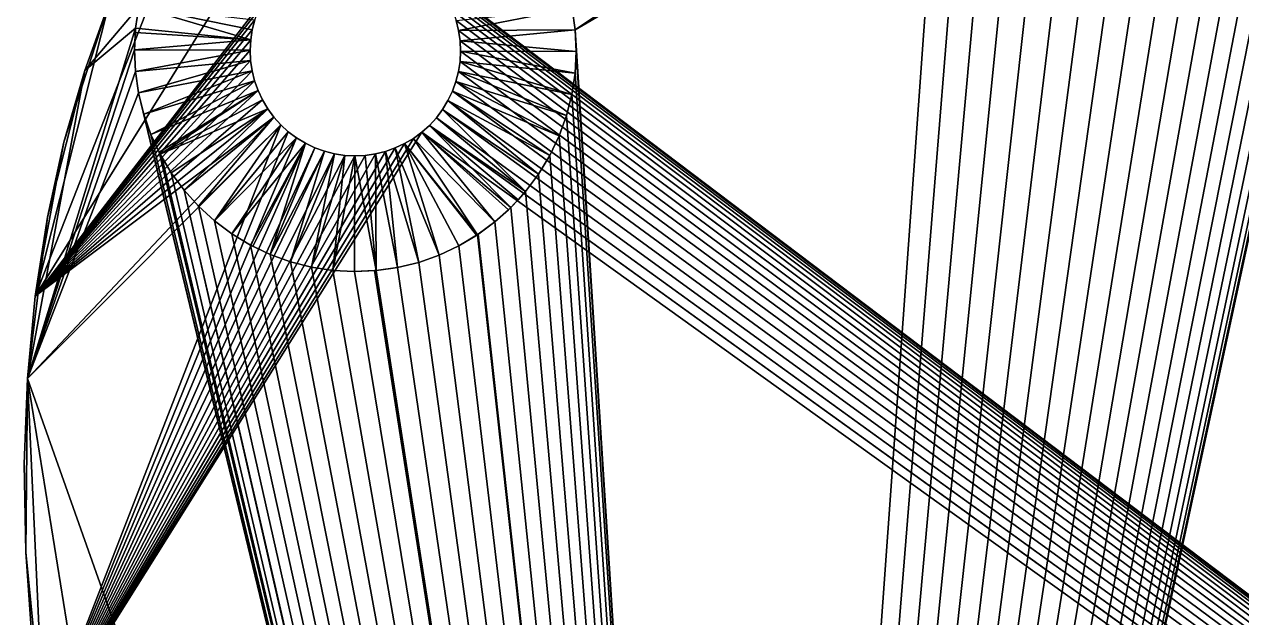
# Model space of a CAD drawing. Extents: x -90 to 90, y -51 to 49.
# Drawn here: x 2.42 to 20.13, y 27.9 to 36.53 of the extents above; entities that cross this region are included whole.
import ezdxf

# ---------------------------------------------------------------- set-up
doc = ezdxf.new("R2010")
doc.units = 0

msp = doc.modelspace()

# ---------------------------------------------------------------- linework, layer by layer
for points in [[(21.964, 49.2, 2), (8.214, 37.324, 2), (69.427, -8.961, 2)], [(17.852, 48.694, 0), (41.647, 40.879, 0), (54.503, 27.905, 0)], [(20.368, 46.431, 0), (17.852, 48.694, 0), (54.503, 27.905, 0)], [(10.883, 45.886, 2), (5.684, 40.511, 2), (2.583, 32.573, 2)], [(10.883, 45.886, 2), (2.583, 32.573, 2), (5.892, 36.872, 2)], [(12.822, -0.992, 0), (22.016, 41.769, 0), (22.116, 42.164, 0)], [(54.503, 27.905, 0), (12.822, -0.992, 0), (22.116, 42.164, 0)], [(12.822, -0.992, 0), (21.877, 41.386, 0), (22.016, 41.769, 0)], [(12.822, -0.992, 0), (21.702, 41.019, 0), (21.877, 41.386, 0)], [(12.822, -0.992, 0), (21.491, 40.67, 0), (21.702, 41.019, 0)], [(12.822, -0.992, 0), (21.247, 40.344, 0), (21.491, 40.67, 0)], [(5.684, 40.511, 2), (3.664, 36.857, 2), (2.583, 32.573, 2)], [(12.822, -0.992, 0), (20.972, 40.043, 0), (21.247, 40.344, 0)], [(12.822, -0.992, 0), (20.67, 39.771, 0), (20.972, 40.043, 0)], [(10.437, 36.448, 0), (10.392, 36.76, 0), (15.404, 39.791, 0)], [(10.437, 36.448, 0), (15.404, 39.791, 0), (15.73, 39.547, 0)], [(12.822, -0.992, 0), (20.342, 39.529, 0), (20.67, 39.771, 0)], [(12.822, -0.992, 0), (10.437, 36.448, 0), (15.73, 39.547, 0)], [(12.822, -0.992, 0), (15.73, 39.547, 0), (16.079, 39.336, 0)], [(12.822, -0.992, 0), (19.991, 39.321, 0), (20.342, 39.529, 0)], [(12.822, -0.992, 0), (16.079, 39.336, 0), (16.446, 39.161, 0)], [(12.822, -0.992, 0), (19.623, 39.149, 0), (19.991, 39.321, 0)], [(12.822, -0.992, 0), (16.446, 39.161, 0), (16.829, 39.022)], [(12.822, -0.992, 0), (19.239, 39.013, 0), (19.623, 39.149, 0)], [(12.822, -0.992, 0), (16.829, 39.022), (17.224, 38.922, 0)], [(12.822, -0.992, 0), (18.843, 38.915, 0), (19.239, 39.013, 0)], [(12.822, -0.992, 0), (17.224, 38.922, 0), (17.627, 38.86, 0)], [(12.822, -0.992, 0), (18.44, 38.857, 0), (18.843, 38.915, 0)], [(12.822, -0.992, 0), (17.627, 38.86, 0), (18.033, 38.839, 0)], [(12.822, -0.992, 0), (18.033, 38.839, 0), (18.44, 38.857, 0)], [(8.214, 37.324, 2), (8.324, 37.223, 2), (69.427, -8.961, 2)], [(8.324, 37.223, 2), (8.425, 37.112, 2), (69.427, -8.961, 2)], [(8.425, 37.112, 2), (8.514, 36.991, 2), (69.427, -8.961, 2)], [(2.583, 32.573, 2), (5.827, 36.736, 2), (5.892, 36.872, 2)], [(3.664, 36.857, 2), (2.999, 34.816, 2), (2.583, 32.573, 2)], [(3.664, 36.857, 2), (3.301, 35.856, 2), (2.999, 34.816, 2)], [(3.301, 35.856, 0), (3.664, 36.857, 0), (4.09, 36.784, 0)], [(3.664, 36.857, 2), (3.664, 36.857, 0), (3.301, 35.856, 0)], [(3.664, 36.857, 2), (3.301, 35.856, 0), (3.301, 35.856, 2)], [(8.514, 36.991, 2), (8.591, 36.862, 2), (69.427, -8.961, 2)], [(8.591, 36.862, 2), (8.654, 36.726, 2), (69.427, -8.961, 2)], [(2.583, 32.573, 2), (5.776, 36.595, 2), (5.827, 36.736, 2)], [(3.301, 35.856, 0), (4.09, 36.784, 0), (4.042, 36.472, 0)], [(4.09, 36.784, 0), (5.716, 36.301, 1.2), (4.042, 36.472, 0)], [(5.776, 36.595, 1.2), (5.739, 36.45, 1.2), (4.09, 36.784, 0)], [(4.09, 36.784, 0), (5.739, 36.45, 1.2), (5.716, 36.301, 1.2)], [(8.654, 36.726, 2), (8.704, 36.584, 2), (69.427, -8.961, 2)], [(8.704, 36.584, 1.2), (10.392, 36.76, 0), (8.74, 36.438, 1.2)], [(8.74, 36.438, 1.2), (10.392, 36.76, 0), (10.437, 36.448, 0)], [(2.583, 32.573, 2), (5.739, 36.45, 2), (5.776, 36.595, 2)], [(5.739, 36.45, 1.2), (5.776, 36.595, 1.2), (5.776, 36.595, 2)], [(5.739, 36.45, 1.2), (5.776, 36.595, 2), (5.739, 36.45, 2)], [(8.704, 36.584, 2), (8.74, 36.438, 2), (69.427, -8.961, 2)], [(8.704, 36.584, 2), (8.704, 36.584, 1.2), (8.74, 36.438, 1.2)], [(8.704, 36.584, 2), (8.74, 36.438, 1.2), (8.74, 36.438, 2)], [(2.469, 31.378, 0), (3.301, 35.856, 0), (4.042, 36.472, 0)], [(2.469, 31.378, 0), (4.042, 36.472, 0), (4.026, 36.158, 0)], [(2.583, 32.573, 2), (5.716, 36.301, 2), (5.739, 36.45, 2)], [(2.583, 32.573, 2), (5.708, 36.151, 2), (5.716, 36.301, 2)], [(4.042, 36.472, 0), (4.039, 36.41, 0), (4.026, 36.158, 0)], [(4.039, 36.41, 0), (5.716, 36.301, 1.2), (4.026, 36.158, 0)], [(5.716, 36.301, 1.2), (5.708, 36.151, 1.2), (4.026, 36.158, 0)], [(4.039, 36.41, 0), (4.042, 36.472, 0), (5.716, 36.301, 1.2)], [(5.708, 36.151, 1.2), (5.716, 36.301, 1.2), (5.716, 36.301, 2)], [(5.708, 36.151, 1.2), (5.716, 36.301, 2), (5.708, 36.151, 2)], [(5.716, 36.301, 1.2), (5.739, 36.45, 1.2), (5.739, 36.45, 2)], [(5.716, 36.301, 1.2), (5.739, 36.45, 2), (5.716, 36.301, 2)], [(8.74, 36.438, 1.2), (10.437, 36.448, 0), (8.762, 36.29, 1.2)], [(8.74, 36.438, 2), (8.762, 36.29, 2), (69.306, -8.871, 2)], [(8.74, 36.438, 2), (69.306, -8.871, 2), (69.427, -8.961, 2)], [(8.74, 36.438, 2), (8.74, 36.438, 1.2), (8.762, 36.29, 1.2)], [(8.74, 36.438, 2), (8.762, 36.29, 1.2), (8.762, 36.29, 2)], [(8.762, 36.29, 1.2), (10.437, 36.448, 0), (10.451, 36.133, 0)], [(12.822, -0.992, 0), (10.451, 36.133, 0), (10.437, 36.448, 0)], [(2.469, 31.378, 0), (4.026, 36.158, 0), (4.04, 35.843, 0)], [(2.583, 32.573, 2), (5.715, 36.001, 2), (5.708, 36.151, 2)], [(5.708, 36.151, 1.2), (4.04, 35.843, 0), (4.026, 36.158, 0)], [(5.708, 36.151, 1.2), (5.715, 36.001, 1.2), (4.04, 35.843, 0)], [(5.715, 36.001, 1.2), (5.708, 36.151, 1.2), (5.708, 36.151, 2)], [(5.715, 36.001, 1.2), (5.708, 36.151, 2), (5.715, 36.001, 2)], [(8.768, 36.14, 2), (8.761, 35.99, 2), (69.306, -8.871, 2)], [(8.768, 36.14, 1.2), (8.761, 35.99, 1.2), (8.761, 35.99, 2)], [(8.768, 36.14, 1.2), (8.761, 35.99, 2), (8.768, 36.14, 2)], [(8.768, 36.14, 1.2), (10.435, 35.818, 0), (8.761, 35.99, 1.2)], [(8.762, 36.29, 2), (8.768, 36.14, 2), (69.306, -8.871, 2)], [(8.762, 36.29, 2), (8.762, 36.29, 1.2), (8.768, 36.14, 1.2)], [(8.762, 36.29, 2), (8.768, 36.14, 1.2), (8.768, 36.14, 2)], [(8.762, 36.29, 1.2), (10.451, 36.133, 0), (8.768, 36.14, 1.2)], [(8.768, 36.14, 1.2), (10.451, 36.133, 0), (10.435, 35.818, 0)], [(12.822, -0.992, 0), (10.435, 35.818, 0), (10.451, 36.133, 0)], [(2.583, 32.573, 2), (5.737, 35.853, 2), (5.715, 36.001, 2)], [(5.715, 36.001, 1.2), (4.085, 35.53, 0), (4.04, 35.843, 0)], [(5.715, 36.001, 1.2), (5.737, 35.853, 1.2), (4.085, 35.53, 0)], [(5.737, 35.853, 1.2), (5.715, 36.001, 1.2), (5.715, 36.001, 2)], [(5.737, 35.853, 1.2), (5.715, 36.001, 2), (5.737, 35.853, 2)], [(8.761, 35.99, 2), (8.738, 35.841, 2), (69.306, -8.871, 2)], [(8.761, 35.99, 1.2), (8.738, 35.841, 1.2), (8.738, 35.841, 2)], [(8.761, 35.99, 1.2), (8.738, 35.841, 2), (8.761, 35.99, 2)], [(8.761, 35.99, 1.2), (10.387, 35.507, 0), (8.738, 35.841, 1.2)], [(8.761, 35.99, 1.2), (10.435, 35.818, 0), (10.387, 35.507, 0)], [(2.469, 31.378, 0), (2.761, 33.722, 0), (3.301, 35.856, 0)], [(2.469, 31.378, 0), (4.04, 35.843, 0), (4.085, 35.53, 0)], [(2.583, 32.573, 2), (5.773, 35.707, 2), (5.737, 35.853, 2)], [(2.761, 33.722, 0), (2.999, 34.816, 0), (3.301, 35.856, 0)], [(3.301, 35.856, 2), (3.301, 35.856, 0), (2.999, 34.816, 0)], [(3.301, 35.856, 2), (2.999, 34.816, 0), (2.999, 34.816, 2)], [(5.737, 35.853, 1.2), (4.16, 35.224, 0), (4.085, 35.53, 0)], [(5.737, 35.853, 1.2), (5.773, 35.707, 1.2), (4.16, 35.224, 0)], [(5.773, 35.707, 1.2), (5.737, 35.853, 1.2), (5.737, 35.853, 2)], [(5.773, 35.707, 1.2), (5.737, 35.853, 2), (5.773, 35.707, 2)], [(8.738, 35.841, 2), (8.701, 35.696, 2), (69.306, -8.871, 2)], [(8.738, 35.841, 1.2), (8.701, 35.696, 1.2), (8.701, 35.696, 2)], [(8.738, 35.841, 1.2), (8.701, 35.696, 2), (8.738, 35.841, 2)], [(8.738, 35.841, 1.2), (10.31, 35.201, 0), (8.701, 35.696, 1.2)], [(8.738, 35.841, 1.2), (10.387, 35.507, 0), (10.31, 35.201, 0)], [(12.822, -0.992, 0), (10.387, 35.507, 0), (10.435, 35.818, 0)], [(2.583, 32.573, 2), (5.823, 35.565, 2), (5.773, 35.707, 2)], [(5.773, 35.707, 1.2), (4.265, 34.927, 0), (4.16, 35.224, 0)], [(5.773, 35.707, 1.2), (5.823, 35.565, 1.2), (4.265, 34.927, 0)], [(5.823, 35.565, 1.2), (5.773, 35.707, 1.2), (5.773, 35.707, 2)], [(5.823, 35.565, 1.2), (5.773, 35.707, 2), (5.823, 35.565, 2)], [(8.701, 35.696, 2), (8.65, 35.555, 2), (69.306, -8.871, 2)], [(8.701, 35.696, 1.2), (8.65, 35.555, 1.2), (8.65, 35.555, 2)], [(8.701, 35.696, 1.2), (8.65, 35.555, 2), (8.701, 35.696, 2)], [(8.701, 35.696, 1.2), (10.202, 34.905, 0), (8.65, 35.555, 1.2)], [(8.701, 35.696, 1.2), (10.31, 35.201, 0), (10.202, 34.905, 0)], [(10.697, 8.139, 0), (2.469, 31.378, 0), (4.085, 35.53, 0)], [(2.583, 32.573, 2), (5.886, 35.429, 2), (5.823, 35.565, 2)], [(2.583, 32.573, 2), (5.963, 35.3, 2), (5.886, 35.429, 2)], [(10.697, 8.139, 0), (4.085, 35.53, 0), (4.16, 35.224, 0)], [(4.386, 34.669, 0), (4.265, 34.927, 0), (5.823, 35.565, 1.2)], [(5.823, 35.565, 1.2), (4.399, 34.641, 0), (4.386, 34.669, 0)], [(5.823, 35.565, 1.2), (5.886, 35.429, 1.2), (4.399, 34.641, 0)], [(4.399, 34.641, 0), (5.886, 35.429, 1.2), (5.963, 35.3, 1.2)], [(5.886, 35.429, 1.2), (5.823, 35.565, 1.2), (5.823, 35.565, 2)], [(5.886, 35.429, 1.2), (5.823, 35.565, 2), (5.886, 35.429, 2)], [(5.963, 35.3, 1.2), (5.886, 35.429, 1.2), (5.886, 35.429, 2)], [(5.963, 35.3, 1.2), (5.886, 35.429, 2), (5.963, 35.3, 2)], [(8.585, 35.419, 2), (8.507, 35.291, 2), (69.306, -8.871, 2)], [(8.585, 35.419, 1.2), (8.507, 35.291, 1.2), (8.507, 35.291, 2)], [(8.585, 35.419, 1.2), (8.507, 35.291, 2), (8.585, 35.419, 2)], [(8.585, 35.419, 1.2), (9.903, 34.35, 0), (8.507, 35.291, 1.2)], [(8.65, 35.555, 2), (8.585, 35.419, 2), (69.306, -8.871, 2)], [(8.65, 35.555, 1.2), (8.585, 35.419, 1.2), (8.585, 35.419, 2)], [(8.65, 35.555, 1.2), (8.585, 35.419, 2), (8.65, 35.555, 2)], [(8.65, 35.555, 1.2), (10.066, 34.62, 0), (8.585, 35.419, 1.2)], [(8.585, 35.419, 1.2), (10.066, 34.62, 0), (9.903, 34.35, 0)], [(8.65, 35.555, 1.2), (10.202, 34.905, 0), (10.066, 34.62, 0)], [(12.822, -0.992, 0), (10.31, 35.201, 0), (10.387, 35.507, 0)], [(2.583, 32.573, 2), (6.052, 35.179, 2), (5.963, 35.3, 2)], [(4.399, 34.641, 0), (5.963, 35.3, 1.2), (4.56, 34.37, 0)], [(5.963, 35.3, 1.2), (4.747, 34.116, 0), (4.56, 34.37, 0)], [(5.963, 35.3, 1.2), (6.052, 35.179, 1.2), (4.747, 34.116, 0)], [(6.052, 35.179, 1.2), (5.963, 35.3, 1.2), (5.963, 35.3, 2)], [(6.052, 35.179, 1.2), (5.963, 35.3, 2), (6.052, 35.179, 2)], [(8.507, 35.291, 2), (8.418, 35.17, 2), (69.306, -8.871, 2)], [(8.507, 35.291, 1.2), (8.418, 35.17, 1.2), (8.418, 35.17, 2)], [(8.507, 35.291, 1.2), (8.418, 35.17, 2), (8.507, 35.291, 2)], [(8.507, 35.291, 1.2), (9.714, 34.098, 0), (8.418, 35.17, 1.2)], [(8.507, 35.291, 1.2), (9.903, 34.35, 0), (9.714, 34.098, 0)], [(6.052, 35.179, 2), (2.583, 32.573, 2), (2.469, 31.378, 2)], [(6.153, 35.068, 2), (6.052, 35.179, 2), (2.469, 31.378, 2)], [(6.153, 35.068, 2), (2.469, 31.378, 2), (2.705, 26.198, 2)], [(6.263, 34.966, 2), (6.153, 35.068, 2), (2.705, 26.198, 2)], [(10.697, 8.139, 0), (4.16, 35.224, 0), (4.265, 34.927, 0)], [(6.052, 35.179, 1.2), (4.958, 33.882, 0), (4.747, 34.116, 0)], [(6.052, 35.179, 1.2), (6.153, 35.068, 1.2), (4.958, 33.882, 0)], [(6.153, 35.068, 1.2), (5.191, 33.669, 0), (4.958, 33.882, 0)], [(6.153, 35.068, 1.2), (6.263, 34.966, 1.2), (5.191, 33.669, 0)], [(6.153, 35.068, 1.2), (6.052, 35.179, 1.2), (6.052, 35.179, 2)], [(6.153, 35.068, 1.2), (6.052, 35.179, 2), (6.153, 35.068, 2)], [(6.263, 34.966, 1.2), (6.153, 35.068, 1.2), (6.153, 35.068, 2)], [(6.263, 34.966, 1.2), (6.153, 35.068, 2), (6.263, 34.966, 2)], [(8.316, 35.059, 2), (8.205, 34.959, 2), (69.178, -8.793, 2)], [(8.316, 35.059, 1.2), (8.205, 34.959, 1.2), (8.205, 34.959, 2)], [(8.316, 35.059, 1.2), (8.205, 34.959, 2), (8.316, 35.059, 2)], [(8.205, 34.959, 1.2), (8.316, 35.059, 1.2), (9.502, 33.865, 0)], [(8.418, 35.17, 2), (8.316, 35.059, 2), (69.247, -8.835, 2)], [(8.418, 35.17, 1.2), (8.316, 35.059, 1.2), (8.316, 35.059, 2)], [(8.418, 35.17, 1.2), (8.316, 35.059, 2), (8.418, 35.17, 2)], [(8.316, 35.059, 1.2), (8.418, 35.17, 1.2), (9.714, 34.098, 0)], [(8.316, 35.059, 2), (69.178, -8.793, 2), (69.247, -8.835, 2)], [(9.605, 33.978, 0), (9.502, 33.865, 0), (8.316, 35.059, 1.2)], [(9.714, 34.098, 0), (9.605, 33.978, 0), (8.316, 35.059, 1.2)], [(8.418, 35.17, 2), (69.247, -8.835, 2), (69.306, -8.871, 2)], [(12.822, -0.992, 0), (10.202, 34.905, 0), (10.31, 35.201, 0)], [(6.384, 34.876, 2), (6.263, 34.966, 2), (2.705, 26.198, 2)], [(8.205, 34.959, 2), (8.084, 34.87, 2), (2.705, 26.198, 2)], [(8.205, 34.959, 2), (2.705, 26.198, 2), (69.178, -8.793, 2)], [(10.697, 8.139, 0), (4.265, 34.927, 0), (4.386, 34.669, 0)], [(6.384, 34.876, 1.2), (5.191, 33.669, 0), (6.263, 34.966, 1.2)], [(6.384, 34.876, 1.2), (6.263, 34.966, 1.2), (6.263, 34.966, 2)], [(6.384, 34.876, 1.2), (6.263, 34.966, 2), (6.384, 34.876, 2)], [(8.084, 34.87, 1.2), (8.205, 34.959, 1.2), (9.267, 33.654, 0)], [(8.205, 34.959, 1.2), (8.084, 34.87, 1.2), (8.084, 34.87, 2)], [(8.205, 34.959, 1.2), (8.084, 34.87, 2), (8.205, 34.959, 2)], [(9.465, 33.832, 0), (9.267, 33.654, 0), (8.205, 34.959, 1.2)], [(9.465, 33.832, 0), (8.205, 34.959, 1.2), (9.502, 33.865, 0)], [(12.822, -0.992, 0), (10.066, 34.62, 0), (10.202, 34.905, 0)], [(2.999, 34.816, 2), (2.761, 33.722, 2), (2.583, 32.573, 2)], [(6.512, 34.799, 2), (6.384, 34.876, 2), (2.705, 26.198, 2)], [(8.084, 34.87, 2), (7.955, 34.793, 2), (2.705, 26.198, 2)], [(6.648, 34.734, 2), (6.512, 34.799, 2), (2.705, 26.198, 2)], [(7.955, 34.793, 2), (7.819, 34.73, 2), (2.705, 26.198, 2)], [(6.789, 34.683, 2), (6.648, 34.734, 2), (2.705, 26.198, 2)], [(7.819, 34.73, 2), (7.677, 34.68, 2), (2.705, 26.198, 2)], [(2.761, 33.722, 0), (2.761, 33.722, 2), (2.999, 34.816, 2)], [(2.761, 33.722, 0), (2.999, 34.816, 2), (2.999, 34.816, 0)], [(6.384, 34.876, 1.2), (5.443, 33.481, 0), (5.191, 33.669, 0)], [(5.443, 33.481, 0), (6.384, 34.876, 1.2), (6.512, 34.799, 1.2)], [(5.443, 33.481, 0), (6.512, 34.799, 1.2), (5.713, 33.318, 0)], [(5.747, 33.301, 0), (5.713, 33.318, 0), (6.512, 34.799, 1.2)], [(5.747, 33.301, 0), (6.512, 34.799, 1.2), (5.998, 33.182, 0)], [(6.512, 34.799, 1.2), (6.648, 34.734, 1.2), (5.998, 33.182, 0)], [(6.789, 34.683, 1.2), (5.998, 33.182, 0), (6.648, 34.734, 1.2)], [(6.512, 34.799, 1.2), (6.384, 34.876, 1.2), (6.384, 34.876, 2)], [(6.512, 34.799, 1.2), (6.384, 34.876, 2), (6.512, 34.799, 2)], [(6.648, 34.734, 1.2), (6.512, 34.799, 1.2), (6.512, 34.799, 2)], [(6.648, 34.734, 1.2), (6.512, 34.799, 2), (6.648, 34.734, 2)], [(6.789, 34.683, 1.2), (6.648, 34.734, 1.2), (6.648, 34.734, 2)], [(6.789, 34.683, 1.2), (6.648, 34.734, 2), (6.789, 34.683, 2)], [(7.819, 34.73, 1.2), (7.677, 34.68, 1.2), (7.677, 34.68, 2)], [(7.819, 34.73, 1.2), (7.677, 34.68, 2), (7.819, 34.73, 2)], [(7.819, 34.73, 1.2), (8.16, 33.067, 0), (7.677, 34.68, 1.2)], [(7.955, 34.793, 1.2), (7.819, 34.73, 1.2), (7.819, 34.73, 2)], [(7.955, 34.793, 1.2), (7.819, 34.73, 2), (7.955, 34.793, 2)], [(7.955, 34.793, 1.2), (8.457, 33.172, 0), (7.819, 34.73, 1.2)], [(7.819, 34.73, 1.2), (8.457, 33.172, 0), (8.16, 33.067, 0)], [(8.084, 34.87, 1.2), (7.955, 34.793, 1.2), (7.955, 34.793, 2)], [(8.084, 34.87, 1.2), (7.955, 34.793, 2), (8.084, 34.87, 2)], [(7.955, 34.793, 1.2), (8.084, 34.87, 1.2), (9.013, 33.467, 0)], [(9.001, 33.46, 0), (8.742, 33.306, 0), (7.955, 34.793, 1.2)], [(9.001, 33.46, 0), (7.955, 34.793, 1.2), (9.013, 33.467, 0)], [(7.955, 34.793, 1.2), (8.742, 33.306, 0), (8.457, 33.172, 0)], [(9.267, 33.654, 0), (9.013, 33.467, 0), (8.084, 34.87, 1.2)], [(6.934, 34.646, 2), (6.789, 34.683, 2), (2.705, 26.198, 2)], [(7.677, 34.68, 2), (7.531, 34.644, 2), (2.705, 26.198, 2)], [(7.083, 34.623, 2), (6.934, 34.646, 2), (2.705, 26.198, 2)], [(7.531, 34.644, 2), (7.383, 34.622, 2), (2.705, 26.198, 2)], [(7.233, 34.615, 2), (7.083, 34.623, 2), (2.705, 26.198, 2)], [(7.383, 34.622, 2), (7.233, 34.615, 2), (2.705, 26.198, 2)], [(10.697, 8.139, 0), (4.386, 34.669, 0), (4.399, 34.641, 0)], [(10.697, 8.139, 0), (4.399, 34.641, 0), (4.422, 34.602, 0)], [(4.56, 34.37, 0), (4.422, 34.602, 0), (4.399, 34.641, 0)], [(10.697, 8.139, 0), (4.422, 34.602, 0), (4.56, 34.37, 0)], [(6.789, 34.683, 1.2), (6.294, 33.074, 0), (5.998, 33.182, 0)], [(6.934, 34.646, 1.2), (6.294, 33.074, 0), (6.789, 34.683, 1.2)], [(6.934, 34.646, 1.2), (6.6, 32.997, 0), (6.294, 33.074, 0)], [(7.083, 34.623, 1.2), (6.6, 32.997, 0), (6.934, 34.646, 1.2)], [(7.083, 34.623, 1.2), (6.911, 32.949, 0), (6.6, 32.997, 0)], [(6.934, 34.646, 1.2), (6.789, 34.683, 1.2), (6.789, 34.683, 2)], [(6.934, 34.646, 1.2), (6.789, 34.683, 2), (6.934, 34.646, 2)], [(7.233, 34.615, 1.2), (6.911, 32.949, 0), (7.083, 34.623, 1.2)], [(7.233, 34.615, 1.2), (7.226, 32.932, 0), (6.911, 32.949, 0)], [(7.083, 34.623, 1.2), (6.934, 34.646, 1.2), (6.934, 34.646, 2)], [(7.083, 34.623, 1.2), (6.934, 34.646, 2), (7.083, 34.623, 2)], [(7.233, 34.615, 1.2), (7.083, 34.623, 1.2), (7.083, 34.623, 2)], [(7.233, 34.615, 1.2), (7.083, 34.623, 2), (7.233, 34.615, 2)], [(7.541, 32.947, 0), (7.226, 32.932, 0), (7.233, 34.615, 1.2)], [(7.383, 34.622, 1.2), (7.233, 34.615, 1.2), (7.233, 34.615, 2)], [(7.383, 34.622, 1.2), (7.233, 34.615, 2), (7.383, 34.622, 2)], [(7.233, 34.615, 1.2), (7.383, 34.622, 1.2), (7.541, 32.947, 0)], [(7.531, 34.644, 1.2), (7.383, 34.622, 1.2), (7.383, 34.622, 2)], [(7.531, 34.644, 1.2), (7.383, 34.622, 2), (7.531, 34.644, 2)], [(7.541, 32.947, 0), (7.383, 34.622, 1.2), (7.531, 34.644, 1.2)], [(7.677, 34.68, 1.2), (7.531, 34.644, 1.2), (7.531, 34.644, 2)], [(7.677, 34.68, 1.2), (7.531, 34.644, 2), (7.677, 34.68, 2)], [(7.677, 34.68, 1.2), (7.853, 32.992, 0), (7.531, 34.644, 1.2)], [(7.541, 32.947, 0), (7.531, 34.644, 1.2), (7.853, 32.992, 0)], [(7.677, 34.68, 1.2), (8.16, 33.067, 0), (7.853, 32.992, 0)], [(12.822, -0.992, 0), (9.903, 34.35, 0), (10.066, 34.62, 0)], [(10.697, 8.139, 0), (4.56, 34.37, 0), (4.747, 34.116, 0)], [(12.822, -0.992, 0), (9.714, 34.098, 0), (9.903, 34.35, 0)], [(12.822, -0.992, 0), (10.697, 8.139, 0), (4.747, 34.116, 0)], [(12.822, -0.992, 0), (4.747, 34.116, 0), (4.958, 33.882, 0)], [(9.502, 33.865, 0), (9.605, 33.978, 0), (9.714, 34.098, 0)], [(12.822, -0.992, 0), (9.502, 33.865, 0), (9.714, 34.098, 0)], [(12.822, -0.992, 0), (4.958, 33.882, 0), (5.191, 33.669, 0)], [(9.267, 33.654, 0), (9.465, 33.832, 0), (9.502, 33.865, 0)], [(12.822, -0.992, 0), (9.267, 33.654, 0), (9.502, 33.865, 0)], [(2.469, 31.378, 0), (2.583, 32.573, 0), (2.761, 33.722, 0)], [(2.583, 32.573, 0), (2.583, 32.573, 2), (2.761, 33.722, 2)], [(2.583, 32.573, 0), (2.761, 33.722, 2), (2.761, 33.722, 0)], [(12.822, -0.992, 0), (5.191, 33.669, 0), (5.443, 33.481, 0)], [(9.267, 33.654, 0), (9.024, 33.475, 0), (9.013, 33.467, 0)], [(12.822, -0.992, 0), (9.024, 33.475, 0), (9.267, 33.654, 0)], [(5.443, 33.481, 0), (5.666, 33.346, 0), (5.713, 33.318, 0)], [(12.822, -0.992, 0), (5.443, 33.481, 0), (5.713, 33.318, 0)], [(5.713, 33.318, 0), (5.666, 33.346, 0), (5.443, 33.481, 0)], [(8.742, 33.306, 0), (9.001, 33.46, 0), (9.013, 33.467, 0)], [(12.822, -0.992, 0), (8.742, 33.306, 0), (9.013, 33.467, 0)], [(12.822, -0.992, 0), (9.013, 33.467, 0), (9.024, 33.475, 0)], [(5.713, 33.318, 0), (5.747, 33.301, 0), (5.998, 33.182, 0)], [(12.822, -0.992, 0), (5.713, 33.318, 0), (5.998, 33.182, 0)], [(12.822, -0.992, 0), (8.457, 33.172, 0), (8.742, 33.306, 0)], [(12.822, -0.992, 0), (5.998, 33.182, 0), (6.294, 33.074, 0)], [(12.822, -0.992, 0), (8.16, 33.067, 0), (8.457, 33.172, 0)], [(12.822, -0.992, 0), (6.294, 33.074, 0), (6.6, 32.997, 0)], [(12.822, -0.992, 0), (6.6, 32.997, 0), (6.911, 32.949, 0)], [(12.822, -0.992, 0), (6.911, 32.949, 0), (7.226, 32.932, 0)], [(7.541, 32.947, 0), (7.517, 32.946, 0), (7.226, 32.932, 0)], [(12.822, -0.992, 0), (7.226, 32.932, 0), (7.517, 32.946, 0)], [(12.822, -0.992, 0), (7.517, 32.946, 0), (7.541, 32.947, 0)], [(7.541, 32.947, 0), (7.753, 32.977, 0), (7.853, 32.992, 0)], [(12.822, -0.992, 0), (7.541, 32.947, 0), (7.853, 32.992, 0)], [(7.853, 32.992, 0), (7.753, 32.977, 0), (7.541, 32.947, 0)], [(12.822, -0.992, 0), (7.853, 32.992, 0), (8.16, 33.067, 0)], [(2.469, 31.378, 0), (2.469, 31.378, 2), (2.583, 32.573, 2)], [(2.469, 31.378, 0), (2.583, 32.573, 2), (2.583, 32.573, 0)], [(2.469, 31.378, 2), (2.423, 30.138, 2), (2.447, 28.853, 2)], [(2.447, 28.853, 0), (2.423, 30.138, 0), (2.469, 31.378, 0)], [(2.423, 30.138, 0), (2.423, 30.138, 2), (2.469, 31.378, 2)], [(2.423, 30.138, 0), (2.469, 31.378, 2), (2.469, 31.378, 0)], [(2.469, 31.378, 2), (2.447, 28.853, 2), (2.705, 26.198, 2)], [(2.705, 26.198, 0), (2.447, 28.853, 0), (2.469, 31.378, 0)], [(4.217, 20.519, 0), (2.705, 26.198, 0), (2.469, 31.378, 0)], [(10.697, 8.139, 0), (4.217, 20.519, 0), (2.469, 31.378, 0)], [(58.799, 30.827, 0), (7.263, -8.752, 0), (6.935, -8.993, 0)], [(56.362, 29.338, 0), (58.799, 30.827, 0), (6.935, -8.993, 0)], [(58.799, 30.827, 0), (59.5, 29.047, 0), (7.263, -8.752, 0)], [(2.447, 28.853, 0), (2.447, 28.853, 2), (2.423, 30.138, 2)], [(2.447, 28.853, 0), (2.423, 30.138, 2), (2.423, 30.138, 0)], [(54.503, 27.905, 0), (56.362, 29.338, 0), (6.935, -8.993, 0)], [(59.5, 29.047, 0), (59.246, 28.86, 0), (7.263, -8.752, 0)], [(2.447, 28.853, 2), (2.537, 27.539, 2), (2.705, 26.198, 2)], [(2.705, 26.198, 0), (2.537, 27.539, 0), (2.447, 28.853, 0)], [(2.537, 27.539, 0), (2.537, 27.539, 2), (2.447, 28.853, 2)], [(2.537, 27.539, 0), (2.447, 28.853, 2), (2.447, 28.853, 0)], [(59.246, 28.86, 0), (59.012, 28.649, 0), (7.263, -8.752, 0)], [(59.012, 28.649, 0), (58.799, 28.417, 0), (7.263, -8.752, 0)], [(58.799, 28.417, 0), (58.61, 28.164, 0), (7.263, -8.752, 0)], [(58.61, 28.164, 0), (58.447, 27.894, 0), (7.263, -8.752, 0)], [(54.503, 27.905, 0), (6.935, -8.993, 0), (9.795, -5.614, 0)], [(54.503, 27.905, 0), (9.795, -5.614, 0), (12.822, -0.992, 0)]]:
    msp.add_3dface(points)

doc.saveas('drawing.dxf')
